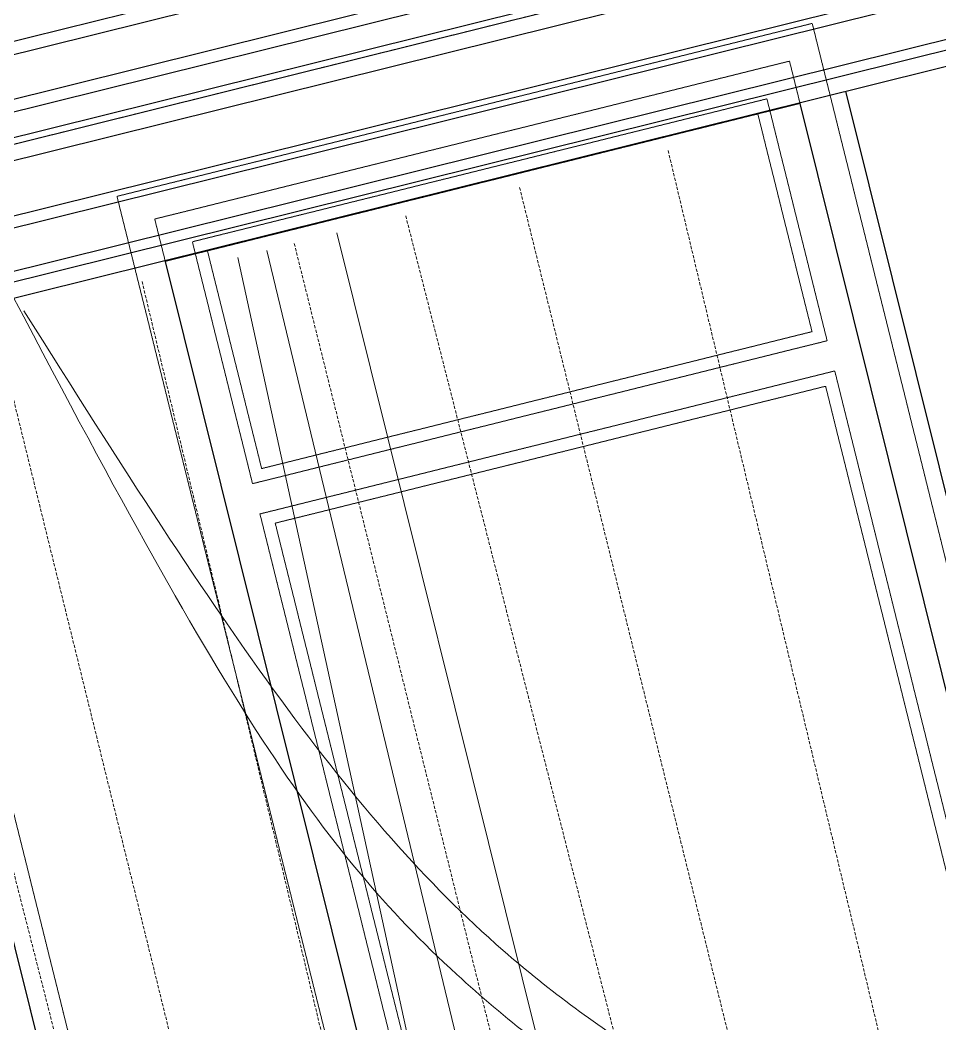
# Model space of a CAD drawing. Header units: inches. Extents: x 122939 to 389145, y 29603 to 574065.
# Drawn here: x 379366 to 380843, y 517337 to 518949 of the extents above; entities that cross this region are included whole.
import ezdxf

# ---------------------------------------------------------------- set-up
doc = ezdxf.new("R2010")
doc.units = ezdxf.units.IN
doc.header["$MEASUREMENT"] = 0
doc.linetypes.add('DASHED', pattern=[0.75, 0.5, -0.25])
doc.linetypes.add('HIDDEN', pattern=[0.375, 0.25, -0.125])
for name, color, linetype in [('A-Hidden', 8, 'HIDDEN'), ('A-WALL', 7, 'Continuous'), ('gypsum', 31, 'Continuous'), ('Layer7', 8, 'Continuous')]:
    doc.layers.add(name, color=color, linetype=linetype)
for name, color, linetype, lineweight in [('Fabric', 253, 'Continuous', 0), ('GRC', 41, 'Continuous', 0), ('ID-NOTES', 3, 'Continuous', 0)]:
    doc.layers.add(name, color=color, linetype=linetype, lineweight=lineweight)
doc.styles.add('ZZ-Dim All', font='romans.shx', dxfattribs={"width": 0.8})
doc.dimstyles.new('DIM 0200', dxfattribs={"dimscale": 200, "dimtxt": 1, "dimasz": 0.8, "dimexe": 0.5, "dimexo": 1, "dimgap": 0.4, "dimtad": 1, "dimdec": 0, "dimrnd": 10, "dimdsep": 46, "dimtxsty": 'ZZ-Dim All', "dimblk1": 'ARCHTICK', "dimblk2": 'ARCHTICK', "dimsah": 1, "dimcen": 1, "dimdle": 0.5, "dimclrd": 256, "dimclre": 256, "dimclrt": 256, "dimadec": 0, "dimazin": 2, "dimtfac": 1, "dimtdec": 0, "dimtix": 1, "dimtmove": 2, "dimatfit": 2, "dimfxl": 1, "dimfxlon": 1, "dimtolj": 1, "dimtzin": 0, "dimlwd": -1, "dimlwe": -1, "dimarcsym": 0})

# ---------------------------------------------------------------- blocks, each defined once
blk = doc.blocks.new('win1')
at = {"color": 252, "linetype": 'HIDDEN', "ltscale": 0.5}
for p, q in [((99.8, 2748.8), (99.8, 2348.6, 0)), ((1050.2, 2748.8), (99.8, 2748.8)), ((1050.2, 2748.8), (1050.2, 2348.6, 0)), ((99.8, 2348.6, 0), (1050.2, 2348.6, 0))]:
    blk.add_line(p, q, dxfattribs=at)
at = {"color": 252, "linetype": 'HIDDEN', "ltscale": 0.5, "elevation": 0}
for points in [[(0, 2848.8), (1150, 2848.8), (1150, -101.2), (0, -101.2)], [(119.8, 2728.8), (1030.2, 2728.8), (1030.2, 2368.6), (119.8, 2368.6)], [(99.6, 2298.6), (1050.4, 2298.6), (1050.4, 398.6), (99.6, 398.6)], [(119.8, 2278.3), (1030.2, 2278.3), (1030.2, 418.8), (119.8, 418.8)]]:
    blk.add_lwpolyline(points, close=True, dxfattribs=at)
blk.add_lwpolyline([(50, 2798.8), (1100, 2798.8), (1100, -101.2), (50, -101.2), (50, 2798.8), (1100, 2798.8), (1100, -101.2)], dxfattribs=at)
blk = doc.blocks.new('drape wall')
at = {"layer": 'Layer7', "linetype": 'HIDDEN', "lineweight": 0, "ltscale": 20}
for p, q in [((10766.5, -20785.7), (10782.6, -23566.5)), ((10954.9, -20785.7, 0), (10948.5, -23549.2, 0)), ((11200.5, -20785.7, 0), (11174.2, -23571.2, 0)), ((11452.3, -20785.7, 0), (11452.3, -23565.8, 0)), ((11636.7, -20785.7), (11652.8, -23566.5)), ((11825.1, -20785.7, 0), (11818.7, -23549.2, 0)), ((12070.7, -20785.7, 0), (12044.5, -23571.2, 0))]:
    blk.add_line(p, q, dxfattribs=at)
at = {"layer": 'Layer7', "lineweight": 0, "ltscale": 20}
for p, q in [((11358.8, -20785.7, 0), (11278.8, -23541.4, 0)), ((11407, -20785.7), (11385.8, -23539.7)), ((11522.6, -20785.7, 0), (11522.6, -23565.8, 0))]:
    blk.add_line(p, q, dxfattribs=at)
blk = doc.blocks.new('curtain')
at = {"layer": 'Fabric', "lineweight": 0}
for points, knots in [([(99.5, 2829.2, 0), (-73.6, 2118.2, 0), (-191.2, 1765.7, 0), (-554.5, 1301.7, 0), (-774.8, 1125.5, 0), (-944.3, 1129.5, 0), (-1046.9, 1147.8, 0), (-1174, 1221.2, 0)], [393.476934, 393.476934, 393.476934, 393.476934, 756.841523, 881.937441, 1071.680382, 1208.200709, 1265.355331, 1265.355331, 1265.355331, 1265.355331]), ([(88.9, 2805.8, 0), (-98.8, 2232.9, 0), (-260.2, 1787.6, 0), (-626.5, 1351.5, 0), (-846.8, 1175.3, 0), (-1016.5, 1179.3, 0), (-1119.3, 1197.7, 0), (-1174, 1221.2, 0), (-1174, 1221.2, 0), (-1174, 1221.2, 0), (-1174, 1221.2, 0)], [348.612572, 348.612572, 348.612572, 348.612572, 756.841523, 881.937441, 1071.680382, 1208.200709, 1265.782785, 1265.782785, 1265.782785, 1265.786307, 1265.786307, 1265.786307, 1265.786307])]:
    blk.add_open_spline(points, degree=3, knots=knots, dxfattribs=at)
blk = doc.blocks.new('_ARCHTICK')
at = {"color": 0, "linetype": 'ByBlock', "const_width": 0.15}
blk.add_lwpolyline([(-0.5, -0.5), (0.5, 0.5)], dxfattribs=at)

msp = doc.modelspace()

# ---------------------------------------------------------------- linework, layer by layer
at = {"layer": 'A-Hidden', "linetype": 'DASHED', "lineweight": 0, "ltscale": 10}
msp.add_line((375985.655, 517910.761, 0), (383899.637, 519879.746, -0.001), dxfattribs=at)
at = {"layer": 'A-WALL', "elevation": 0}
for points in [[(380618.387, 518814.848), (379599.45, 518561.338), (380282.716, 515815.073), (381301.653, 516068.582)], [(379114.242, 518440.619), (378095.305, 518187.11), (378778.572, 515440.844), (379797.508, 515694.354)]]:
    msp.add_lwpolyline(points, close=True, dxfattribs=at)
at = {"layer": 'gypsum'}
for p, q in [((380834.092, 519281.921, 0), (377816.268, 518531.092, 0)), ((381346.428, 516203.381, -0.001), (380691.85, 518834.338, 0))]:
    msp.add_line(p, q, dxfattribs=at)
at = {"layer": 'gypsum', "color": 8}
for p, q in [((377821.097, 518511.684, 0), (380838.92, 519262.513, 0)), ((380909.194, 519207.863, 0), (377784.625, 518430.475, 0)), ((377473.493, 518254.897, -0.007), (381296.883, 519206.149, -0.001)), ((380914.023, 519188.455, 0), (377789.453, 518411.067, 0)), ((380947.941, 519155.674, 0), (377774.85, 518366.215, 0)), ((377442.616, 518158.173, -0.007), (381344.295, 519128.904, -0.001)), ((377441.654, 518138.682, -0.007), (381351.917, 519111.549, -0.001)), ((377377.585, 518053.24, -0.007), (381450.612, 519066.602, -0.001)), ((377376.646, 518035.871, -0.007), (381473.193, 519055.085, -0.001))]:
    msp.add_line(p, q, dxfattribs=at)
at = {"layer": 'gypsum', "elevation": 0}
for points in [[(380969.763, 519150.799), (377436.838, 518271.813)], [(381507.726, 519037.326), (377364.144, 518006.41)]]:
    msp.add_lwpolyline(points, dxfattribs=at)

# ---------------------------------------------------------------- block references
at = {"xscale": -1, "rotation": 13.97142328298682}
msp.add_blockref('curtain', (380136.179, 515780.637, 0), dxfattribs=at)
at = {"layer": 'GRC', "xscale": -1, "rotation": 13.9714232829869}
for p in [(381325.749, 516178.827, 0), (379821.604, 515804.599, 0)]:
    msp.add_blockref('win1', p, dxfattribs=at)
at = {"layer": 'GRC', "rotation": 13.9714232829869}
msp.add_blockref('drape wall', (363674.564, 535995.652, 0), dxfattribs=at)

# ---------------------------------------------------------------- leaders
at = {"layer": 'ID-NOTES'}
msp.add_leader([(380575.525, 519392.773, 0), (381009.595, 518823.362, 0), (382343.695, 519155.284, 0)], dimstyle='DIM 0200', override={"dimasz": 0.3, "dimtad": 0, "dimclrd": 8}, dxfattribs=at)

doc.saveas('drawing.dxf')
